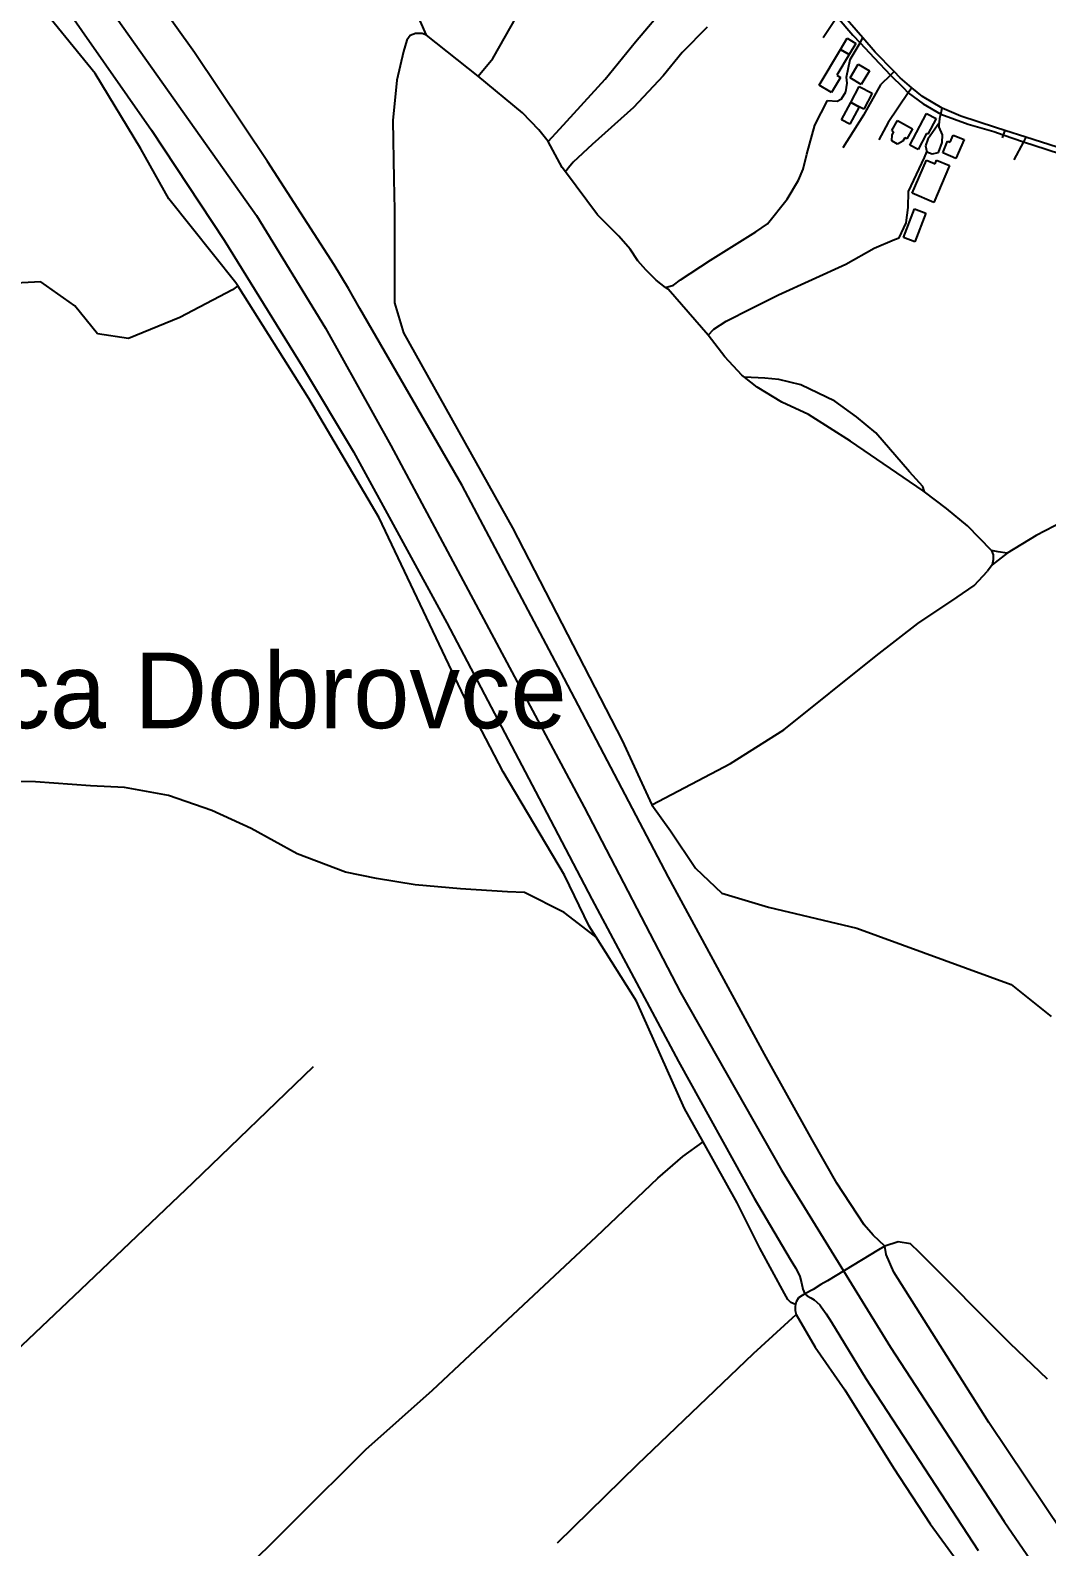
# Model space of a CAD drawing. Extents: x -8864 to 13231, y -7697 to 8949.
# Drawn here: x 2813 to 3648, y -569 to 676 of the extents above; entities that cross this region are included whole.
import ezdxf

# ---------------------------------------------------------------- set-up
doc = ezdxf.new("R2010")
doc.units = 0
for name, color, linetype in [('OSM_BUILDING_BARN', 9, 'CONTINUOUS'), ('OSM_BUILDING_HOUSE', 9, 'CONTINUOUS'), ('OSM_BUILDING_YES', 9, 'CONTINUOUS'), ('OSM_HIGHWAY_FOOTWAY', 8, 'CONTINUOUS'), ('OSM_HIGHWAY_PATH', 8, 'CONTINUOUS'), ('OSM_HIGHWAY_SECONDARY', 8, 'CONTINUOUS'), ('OSM_HIGHWAY_SERVICE', 8, 'CONTINUOUS'), ('OSM_HIGHWAY_TRACK', 8, 'CONTINUOUS'), ('OSM_HIGHWAY_UNCLASSIFIED', 8, 'CONTINUOUS'), ('OSM_LABELS', 8, 'CONTINUOUS'), ('OSM_WATERWAY_CANAL', 4, 'CONTINUOUS')]:
    doc.layers.add(name, color=color, linetype=linetype)

msp = doc.modelspace()

# ---------------------------------------------------------------- linework, layer by layer
at = {"layer": 'OSM_BUILDING_BARN'}
for p, q in [((3537.351078, 542.46445), (3548.974356, 569.673848)), ((3548.974356, 569.673848), (3556.095337, 566.627107)), ((3567.98661, 565.203812), (3555.038676, 534.914314)), ((3556.095337, 566.627107), (3557.412336, 569.718326)), ((3557.412336, 569.718326), (3567.98661, 565.203812)), ((3555.038676, 534.914314), (3537.351078, 542.46445)), ((3530.230097, 506.025872), (3539.158122, 529.643675)), ((3539.158122, 529.643675), (3548.576194, 526.074317)), ((3548.576194, 526.074317), (3539.640511, 502.456515)), ((3539.640511, 502.456515), (3530.230097, 506.025872))]:
    msp.add_line(p, q, dxfattribs=at)
at = {"layer": 'OSM_BUILDING_HOUSE'}
for p, q in [((3478.446018, 660.508984), (3483.913093, 669.715924)), ((3485.551685, 656.294696), (3478.446018, 660.508984)), ((3483.913093, 669.715924), (3491.01876, 665.501636)), ((3491.01876, 665.501636), (3485.551685, 656.294696)), ((3486.348009, 637.069093), (3493.024886, 648.366498)), ((3493.024886, 648.366498), (3502.220906, 642.929066)), ((3495.544029, 631.642781), (3486.348009, 637.069093)), ((3502.220906, 642.929066), (3495.544029, 631.642781)), ((3486.945253, 617.031767), (3493.813554, 630.186127)), ((3493.813554, 630.186127), (3504.510339, 624.604142)), ((3504.510339, 624.604142), (3497.634381, 611.449782)), ((3493.813554, 613.440171), (3486.945253, 617.031767)), ((3497.634381, 611.449782), (3493.813554, 613.440171)), ((3520.704828, 593.825386), (3525.367922, 602.165006)), ((3525.367922, 602.165006), (3537.488903, 595.382115)), ((3520.544032, 585.396811), (3520.965165, 590.344985)), ((3525.390893, 582.683655), (3520.544032, 585.396811)), ((3522.381704, 592.880229), (3520.704828, 593.825386)), ((3520.965165, 590.344985), (3522.381704, 592.880229)), ((3529.755365, 585.085465), (3525.406207, 582.839328)), ((3531.317387, 587.887577), (3529.755365, 585.085465)), ((3532.818152, 587.042496), (3531.317387, 587.887577)), ((3537.488903, 595.382115), (3532.818152, 587.042496)), ((3562.404679, 575.667255), (3566.447559, 585.129943)), ((3566.447559, 585.129943), (3568.507283, 584.251503)), ((3568.507283, 584.251503), (3571.064711, 590.222671)), ((3571.064711, 590.222671), (3579.893196, 586.453163)), ((3579.893196, 586.453163), (3573.300546, 571.019307)), ((3525.406207, 582.839328), (3525.390893, 582.683655)), ((3573.300546, 571.019307), (3562.404679, 575.667255))]:
    msp.add_line(p, q, dxfattribs=at)
at = {"layer": 'OSM_BUILDING_YES'}
for p, q in [((3460.949844, 631.042328), (3478.446018, 660.508984)), ((3478.446018, 660.508984), (3485.551685, 656.294696)), ((3485.551685, 656.294696), (3475.467457, 639.315231)), ((3478.476646, 637.524992), (3471.0647, 625.037802)), ((3475.467457, 639.315231), (3478.476646, 637.524992)), ((3471.0647, 625.037802), (3460.949844, 631.042328)), ((3479.410796, 602.620905), (3486.945253, 617.031767)), ((3493.813554, 613.440171), (3486.286754, 599.029309)), ((3486.945253, 617.031767), (3493.813554, 613.440171)), ((3486.286754, 599.029309), (3479.410796, 602.620905)), ((3535.329638, 582.038724), (3549.089211, 607.913783)), ((3549.089211, 607.913783), (3557.037144, 603.688376)), ((3557.037144, 603.688376), (3550.230099, 590.88984)), ((3549.227036, 591.423576), (3542.274509, 578.347052)), ((3550.230099, 590.88984), (3549.227036, 591.423576)), ((3542.274509, 578.347052), (3535.329638, 582.038724))]:
    msp.add_line(p, q, dxfattribs=at)
at = {"layer": 'OSM_HIGHWAY_FOOTWAY'}
for p, q in [((3475.873276, 687.173527), (3488.714013, 672.184451)), ((3488.714013, 672.184451), (3494.663477, 666.035372)), ((3494.663477, 666.035372), (3506.179558, 653.525942)), ((3506.179558, 653.525942), (3519.556283, 639.393067)), ((3519.556283, 639.393067), (3529.816621, 629.285448)), ((3529.816621, 629.285448), (3534.158122, 624.837651)), ((3534.158122, 624.837651), (3546.378644, 615.88646)), ((3546.378644, 615.88646), (3560.796716, 607.469004)), ((3560.796716, 607.469004), (3583.262262, 599.173862)), ((3583.262262, 599.173862), (3604.295955, 593.069261)), ((3604.295955, 593.069261), (3612.052464, 590.467299)), ((3612.052464, 590.467299), (3628.652772, 584.618446)), ((3628.652772, 584.618446), (3647.42766, 578.558323)), ((3647.42766, 578.558323), (3659.893205, 574.6665))]:
    msp.add_line(p, q, dxfattribs=at)
at = {"layer": 'OSM_HIGHWAY_PATH'}
for p, q in [((2948.101396, 657.851425), (2875.811955, 759.283437)), ((2831.654216, 710.602298), (2912.733858, 594.247927)), ((3008.040147, 568.595257), (2948.101396, 657.851425)), ((2912.733858, 594.247927), (2972.611353, 504.046602)), ((3062.856386, 483.575616), (3008.040147, 568.595257)), ((2972.611353, 504.046602), (3036.608297, 400.379572)), ((3074.655774, 464.261058), (3062.856386, 483.575616)), ((3083.882422, 447.748611), (3074.655774, 464.261058)), ((3167.833426, 302.650351), (3083.882422, 447.748611)), ((3036.608297, 400.379572), (3078.576142, 330.07102)), ((3078.576142, 330.07102), (3155.237713, 189.843098)), ((3251.746146, 144.531166), (3167.833426, 302.650351)), ((3155.237713, 189.843098), (3228.101427, 51.50549)), ((3337.305114, -18.958735), (3251.746146, 144.531166)), ((3228.101427, 51.50549), (3274.265291, -36.961194)), ((3416.133607, -164.179309), (3337.305114, -18.958735)), ((3274.265291, -36.961194), (3345.57464, -170.217194)), ((3345.57464, -170.217194), (3407.596087, -282.446233)), ((3455.122891, -234.654654), (3416.133607, -164.179309)), ((3475.475114, -270.103596), (3455.122891, -234.654654)), ((3497.955974, -304.273797), (3475.475114, -270.103596)), ((3407.596087, -282.446233), (3437.259183, -332.49507)), ((3505.344949, -312.891404), (3497.955974, -304.273797)), ((3514.847247, -321.96491), (3505.344949, -312.891404)), ((3515.934536, -328.814518), (3514.847247, -321.96491)), ((3437.259183, -332.49507), (3441.66194, -339.733859)), ((3522.28982, -343.280978), (3515.934536, -328.814518)), ((3441.66194, -339.733859), (3443.591496, -343.214261)), ((3443.591496, -343.214261), (3445.099919, -346.750259)), ((3445.099919, -346.750259), (3446.570057, -351.887465)), ((3600.19182, -466.696227), (3522.28982, -343.280978)), ((3446.570057, -351.887465), (3447.557806, -357.02467)), ((3447.557806, -357.02467), (3449.288281, -361.105524)), ((3449.288281, -361.105524), (3451.256122, -362.74009)), ((3451.256122, -362.74009), (3454.035602, -364.163385)), ((3454.035602, -364.163385), (3456.914622, -365.831309)), ((3456.914622, -365.831309), (3461.470518, -370.045596)), ((3461.470518, -370.045596), (3462.565465, -371.613445)), ((3462.565465, -371.613445), (3466.707885, -377.517895)), ((3466.707885, -377.517895), (3471.133613, -384.356383)), ((3471.133613, -384.356383), (3499.257659, -430.335486)), ((3499.257659, -430.335486), (3591.638986, -571.664237)), ((3765.84268, -713.382171), (3600.19182, -466.696227))]:
    msp.add_line(p, q, dxfattribs=at)
at = {"layer": 'OSM_HIGHWAY_SECONDARY'}
for p, q in [((3496.945254, 669.893836), (3478.545558, 691.165425)), ((3506.929941, 658.340683), (3496.945254, 669.893836)), ((3522.5425, 642.284135), (3506.929941, 658.340683)), ((3527.588443, 637.091332), (3522.5425, 642.284135)), ((3537.044799, 629.107536), (3527.588443, 637.091332)), ((3545.750773, 621.768671), (3537.044799, 629.107536)), ((3562.021831, 612.3727), (3545.750773, 621.768671)), ((3577.343425, 605.678765), (3562.021831, 612.3727)), ((3605.758436, 596.405109), (3577.343425, 605.678765)), ((3613.384777, 593.96994), (3605.758436, 596.405109)), ((3630.674212, 588.443552), (3613.384777, 593.96994)), ((3693.453698, 568.361748), (3630.674212, 588.443552))]:
    msp.add_line(p, q, dxfattribs=at)
at = {"layer": 'OSM_HIGHWAY_SERVICE'}
for p, q in [((3486.439893, 652.147125), (3494.663477, 666.035372)), ((3494.663477, 666.035372), (3496.945254, 669.893836)), ((3483.31585, 637.747382), (3486.439893, 652.147125)), ((3484.012634, 632.721372), (3483.31585, 637.747382)), ((3519.556283, 639.393067), (3511.240815, 631.331435)), ((3522.5425, 642.284135), (3519.556283, 639.393067)), ((3479.326569, 619.889477), (3482.795176, 625.782808)), ((3482.795176, 625.782808), (3484.012634, 632.721372)), ((3511.240815, 631.331435), (3497.366387, 606.534966)), ((3534.158122, 624.837651), (3517.657354, 600.474843)), ((3537.044799, 629.107536), (3534.158122, 624.837651)), ((3467.887058, 618.49954), (3475.857962, 617.988044)), ((3475.857962, 617.988044), (3479.326569, 619.889477)), ((3560.796716, 607.469004), (3562.021831, 612.3727)), ((3497.366387, 606.534966), (3480.367917, 579.659153)), ((3517.657354, 600.474843), (3509.854903, 586.253012)), ((3559.640514, 600.630516), (3550.260727, 586.94242)), ((3559.510345, 596.671976), (3559.556287, 599.752076)), ((3559.556287, 599.752076), (3559.640514, 600.630516)), ((3559.640514, 600.630516), (3559.969763, 604.177634)), ((3559.969763, 604.177634), (3560.796716, 607.469004)), ((3550.260727, 586.94242), (3548.354142, 581.393793)), ((3562.167313, 590.333866), (3559.510345, 596.671976)), ((3562.044802, 583.984635), (3562.167313, 590.333866)), ((3612.052464, 590.467299), (3611.125971, 588.05437)), ((3613.384777, 593.96994), (3612.052464, 590.467299)), ((3630.674212, 588.443552), (3628.652772, 584.618446)), ((3547.47359, 571.786552), (3549.387833, 576.367783)), ((3548.354142, 581.393793), (3549.387833, 576.367783)), ((3549.387833, 576.367783), (3553.851845, 574.833293)), ((3553.851845, 574.833293), (3558.836532, 575.900764)), ((3558.836532, 575.900764), (3562.044802, 583.984635)), ((3628.652772, 584.618446), (3620.835007, 569.840641)), ((3534.433773, 543.932223), (3547.47359, 571.786552)), ((3534.096866, 530.889058), (3534.433773, 543.932223)), ((3532.389362, 518.201717), (3534.096866, 530.889058)), ((3526.516467, 505.870199), (3532.389362, 518.201717))]:
    msp.add_line(p, q, dxfattribs=at)
at = {"layer": 'OSM_HIGHWAY_TRACK'}
for p, q in [((3193.101423, 653.103402), (3235.36789, 727.982065)), ((2866.615935, 640.660689), (2814.571519, 704.675609)), ((3310.268358, 666.7359), (3336.271423, 697.358982)), ((3475.873276, 687.173527), (3464.326568, 669.927194)), ((3129.472013, 673.696702), (3125.214739, 672.039898)), ((3134.954403, 673.485432), (3129.472013, 673.696702)), ((3138.652719, 672.139973), (3134.954403, 673.485432)), ((3368.951366, 678.867266), (3348.476631, 657.940381)), ((3122.328061, 668.136956), (3119.586867, 658.763223)), ((3125.214739, 672.039898), (3122.328061, 668.136956)), ((3285.30664, 636.112817), (3310.268358, 666.7359)), ((3119.586867, 658.763223), (3114.372471, 635.223257)), ((3180.896215, 638.614703), (3193.101423, 653.103402)), ((3348.476631, 657.940381), (3332.97127, 638.825973)), ((2904.112111, 578.991983), (2866.615935, 640.660689)), ((3114.372471, 635.223257), (3110.842608, 602.098289)), ((3247.986574, 595.370996), (3285.30664, 636.112817)), ((3332.97127, 638.825973), (3308.576168, 612.784121)), ((3308.576168, 612.784121), (3274.701738, 582.516862)), ((3457.305127, 598.384378), (3467.887058, 618.49954)), ((3110.842608, 602.098289), (3111.815043, 553.895288)), ((3450.712477, 574.45523), (3457.305127, 598.384378)), ((3238.354108, 584.996509), (3247.986574, 595.370996)), ((2927.113645, 537.927697), (2904.112111, 578.991983)), ((3274.701738, 582.516862), (3259.050894, 568.072641)), ((3447.764544, 562.323864), (3450.712477, 574.45523)), ((3255.283666, 563.257901), (3252.749209, 559.955412)), ((3259.050894, 568.072641), (3255.283666, 563.257901)), ((3443.951374, 553.128043), (3447.764544, 562.323864)), ((3111.815043, 553.895288), (3112.320403, 528.754115)), ((3434.763011, 537.694187), (3443.951374, 553.128043)), ((2982.159593, 468.920125), (2927.113645, 537.927697)), ((3418.461325, 517.412233), (3434.763011, 537.694187)), ((3112.320403, 528.754115), (3112.251491, 452.552232)), ((3371.807415, 487.589753), (3408.920742, 510.651581)), ((3408.920742, 510.651581), (3418.461325, 517.412233)), ((3506.187215, 497.474982), (3522.802837, 504.602577)), ((3522.802837, 504.602577), (3526.516467, 505.870199)), ((3347.182604, 471.288577), (3371.807415, 487.589753)), ((3482.818147, 484.198308), (3506.187215, 497.474982)), ((3427.665001, 459.001538), (3482.818147, 484.198308)), ((2821.960494, 469.742968), (2784.58683, 467.696981)), ((2849.893116, 450.028107), (2821.960494, 469.742968)), ((2979.280572, 463.171347), (2936.156525, 440.587658)), ((2983.736928, 466.418239), (2979.280572, 463.171347)), ((2983.736928, 466.418239), (2982.159593, 468.920125)), ((3042.128971, 374.048614), (2983.736928, 466.418239)), ((3334.908483, 465.217334), (3341.286738, 466.951975)), ((3341.286738, 466.951975), (3347.182604, 471.288577)), ((2868.377038, 427.032996), (2849.893116, 450.028107)), ((3112.251491, 452.552232), (3119.648122, 427.911436)), ((3405.115229, 447.726372), (3427.665001, 459.001538)), ((2936.156525, 440.587658), (2893.844116, 423.330205)), ((3374.617522, 430.813624), (3384.495012, 437.507558)), ((3384.495012, 437.507558), (3405.115229, 447.726372)), ((2893.844116, 423.330205), (2868.377038, 427.032996)), ((3119.648122, 427.911436), (3209.188714, 267.724025)), ((3369.755347, 425.843211), (3374.617522, 430.813624)), ((3416.37863, 390.650016), (3399.740037, 391.406142)), ((3427.825798, 389.604784), (3416.37863, 390.650016)), ((3445.857959, 385.279301), (3427.825798, 389.604784)), ((3099.632806, 275.885732), (3042.128971, 374.048614)), ((3473.782924, 371.746879), (3445.857959, 385.279301)), ((3491.638975, 358.914984), (3473.782924, 371.746879)), ((3507.419987, 345.738385), (3491.638975, 358.914984)), ((3535.168842, 313.825441), (3507.419987, 345.738385)), ((3546.095336, 301.694075), (3535.168842, 313.825441)), ((3547.580788, 297.268517), (3546.095336, 301.694075)), ((3169.747668, 128.507977), (3099.632806, 275.885732)), ((3209.188714, 267.724025), (3276.906945, 136.691923)), ((3588.254606, 220.421703), (3599.242356, 232.175007)), ((3574.380178, 210.8367), (3588.254606, 220.421703)), ((3541.906974, 189.409438), (3574.380178, 210.8367)), ((3507.848778, 162.789373), (3541.906974, 189.409438)), ((3432.060102, 102.010226), (3507.848778, 162.789373)), ((3201.501118, 67.639874), (3169.747668, 128.507977)), ((3276.906945, 136.691923), (3299.334206, 93.292543)), ((3388.223956, 74.478362), (3432.060102, 102.010226)), ((3299.334206, 93.292543), (3323.461315, 40.341519)), ((3252.021797, -17.390887), (3201.501118, 67.639874)), ((3323.461315, 40.341519), (3388.223956, 74.478362)), ((2817.496481, 59.311374), (2791.10291, 59.467047)), ((2862.718538, 56.120079), (2817.496481, 59.311374)), ((2890.528648, 54.630067), (2862.718538, 56.120079)), ((2926.860965, 48.158523), (2890.528648, 54.630067)), ((2962.274445, 35.71581), (2926.860965, 48.158523)), ((3323.461315, 40.341519), (3338.951362, 19.025452)), ((2994.778277, 20.871288), (2962.274445, 35.71581)), ((3032.373993, 0.200151), (2994.778277, 20.871288)), ((3338.951362, 19.025452), (3359.510323, -11.60875)), ((3072.205544, -14.800045), (3032.373993, 0.200151)), ((3359.510323, -11.60875), (3381.072347, -32.190931)), ((3097.519483, -20.092923), (3072.205544, -14.800045)), ((3129.181048, -25.319085), (3097.519483, -20.092923)), ((3272.021799, -59.200179), (3252.021797, -17.390887)), ((3166.478143, -28.621574), (3129.181048, -25.319085)), ((3204.992695, -31.045624), (3166.478143, -28.621574)), ((3219.119802, -31.579359), (3204.992695, -31.045624)), ((3251.707861, -47.925013), (3219.119802, -31.579359)), ((3381.072347, -32.190931), (3419.479702, -43.644009)), ((3266.838031, -59.767273), (3251.707861, -47.925013)), ((3419.479702, -43.644009), (3491.975881, -60.945939)), ((3277.902351, -68.318163), (3266.838031, -59.767273)), ((3277.902351, -68.318163), (3272.021799, -59.200179)), ((3491.975881, -60.945939), (3618.491975, -106.94728)), ((3311.049368, -120.813288), (3277.902351, -68.318163)), ((3618.491975, -106.94728), (3651.348028, -133.233761)), ((3350.4751, -208.723997), (3311.049368, -120.813288)), ((2947.121304, -269.514263), (3045.827287, -174.298048)), ((3365.812008, -236.322578), (3350.4751, -208.723997)), ((3349.043247, -248.198196), (3365.812008, -236.322578)), ((3393.606805, -286.360295), (3365.812008, -236.322578)), ((3328.42303, -265.900428), (3349.043247, -248.198196)), ((2854.701692, -357.413853), (2947.121304, -269.514263)), ((3278.185659, -313.881039), (3328.42303, -265.900428)), ((3412.213239, -323.410444), (3393.606805, -286.360295)), ((3205.482741, -382.065768), (3278.185659, -313.881039)), ((3432.450607, -360.682984), (3412.213239, -323.410444)), ((2729.548539, -476.214512), (2854.701692, -357.413853)), ((3435.268371, -365.497724), (3432.450607, -360.682984)), ((3437.841113, -368.066327), (3435.268371, -365.497724)), ((3441.623655, -369.678653), (3437.841113, -368.066327)), ((3143.461295, -439.987205), (3205.482741, -382.065768)), ((3406.952901, -409.886739), (3441.968219, -378.051631)), ((3311.861007, -501.077698), (3406.952901, -409.886739)), ((3088.828823, -488.868495), (3143.461295, -439.987205)), ((3030.628204, -546.867769), (3088.828823, -488.868495)), ((3246.141245, -565.370605), (3311.861007, -501.077698)), ((2970.658826, -606.02347), (3030.628204, -546.867769))]:
    msp.add_line(p, q, dxfattribs=at)
at = {"layer": 'OSM_HIGHWAY_UNCLASSIFIED'}
for p, q in [((3138.652719, 672.139973), (3133.338782, 683.893277)), ((3180.896215, 638.614703), (3138.652719, 672.139973)), ((3217.366357, 608.580953), (3180.896215, 638.614703)), ((3230.689482, 594.592631), (3217.366357, 608.580953)), ((3238.354108, 584.996509), (3230.689482, 594.592631)), ((3250.076927, 563.524769), (3238.354108, 584.996509)), ((3252.749209, 559.955412), (3250.076927, 563.524769)), ((3279.112152, 524.717739), (3252.749209, 559.955412)), ((3296.378616, 507.349092), (3279.112152, 524.717739)), ((3305.720118, 496.485347), (3296.378616, 507.349092)), ((3312.151972, 486.844747), (3305.720118, 496.485347)), ((3318.576169, 479.55036), (3312.151972, 486.844747)), ((3327.129003, 471.199621), (3318.576169, 479.55036)), ((3334.908483, 465.217334), (3327.129003, 471.199621)), ((3336.991178, 463.616127), (3334.908483, 465.217334)), ((3369.755347, 425.843211), (3336.991178, 463.616127)), ((3383.491949, 408.252173), (3369.755347, 425.843211)), ((3397.573115, 393.096305), (3383.491949, 408.252173)), ((3399.740037, 391.406142), (3397.573115, 393.096305)), ((3410.199456, 383.266673), (3399.740037, 391.406142)), ((3430.306656, 371.012992), (3410.199456, 383.266673)), ((3452.14433, 360.849776), (3430.306656, 371.012992)), ((3486.738515, 338.988853), (3452.14433, 360.849776)), ((3546.432243, 298.258152), (3486.738515, 338.988853)), ((3547.580788, 297.268517), (3546.432243, 298.258152)), ((3565.505752, 283.691616), (3547.580788, 297.268517)), ((3693.109135, 289.551589), (3639.035622, 261.397034)), ((3582.741588, 269.414188), (3565.505752, 283.691616)), ((3602.404684, 249.243428), (3582.741588, 269.414188)), ((3639.035622, 261.397034), (3615.199478, 247.141844)), ((3607.848789, 248.020284), (3602.404684, 249.243428)), ((3602.404684, 249.243428), (3603.759967, 245.529518)), ((3603.032555, 237.312212), (3599.242356, 232.175007)), ((3615.199478, 247.141844), (3603.032555, 237.312212)), ((3603.744653, 241.426425), (3603.032555, 237.312212)), ((3603.759967, 245.529518), (3603.744653, 241.426425)), ((3615.199478, 247.141844), (3607.848789, 248.020284)), ((3514.847247, -321.96491), (3509.648165, -324.900456)), ((3525.704828, -318.373314), (3514.847247, -321.96491)), ((3535.911568, -319.930043), (3525.704828, -318.373314)), ((3543.453682, -326.957562), (3535.911568, -319.930043)), ((3509.648165, -324.900456), (3467.726262, -350.186182)), ((3617.871761, -401.680553), (3543.453682, -326.957562)), ((3456.041727, -357.336016), (3449.288281, -361.105524)), ((3462.389354, -353.410835), (3456.041727, -357.336016)), ((3467.726262, -350.186182), (3462.389354, -353.410835)), ((3441.256121, -371.368816), (3441.148923, -374.626827)), ((3441.623655, -369.678653), (3441.256121, -371.368816)), ((3442.083074, -367.621547), (3441.623655, -369.678653)), ((3444.073885, -364.341297), (3442.083074, -367.621547)), ((3447.06776, -362.29531), (3444.073885, -364.341297)), ((3449.288281, -361.105524), (3447.06776, -362.29531)), ((3441.148923, -374.626827), (3441.968219, -378.051631)), ((3441.968219, -378.051631), (3457.665005, -404.716175)), ((3457.665005, -404.716175), (3481.960566, -439.742576)), ((3648.53792, -431.091611), (3617.871761, -401.680553)), ((3481.960566, -439.742576), (3522.029484, -503.757496)), ((3522.029484, -503.757496), (3552.075429, -549.69212)), ((3552.075429, -549.69212), (3574.150469, -580.226247))]:
    msp.add_line(p, q, dxfattribs=at)
at = {"layer": 'OSM_WATERWAY_CANAL'}
for p, q in [((2857.10598, 724.890846), (2999.004924, 524.284079)), ((2999.004924, 524.284079), (3055.727748, 431.569749)), ((3055.727748, 431.569749), (3109.311215, 335.33054)), ((3109.311215, 335.33054), (3267.917664, 38.551281)), ((3267.917664, 38.551281), (3347.197918, -113.53002)), ((3347.197918, -113.53002), (3429.962092, -259.573437)), ((3429.962092, -259.573437), (3519.418457, -404.749533)), ((3519.418457, -404.749533), (3612.933016, -547.901882)), ((3612.933016, -547.901882), (3990.850362, -1096.482052))]:
    msp.add_line(p, q, dxfattribs=at)

# ---------------------------------------------------------------- texts
at = {"layer": 'OSM_LABELS'}
msp.add_text('OŠ Miklavž na Dravskem polju – podružnica Dobrovce', height=62.042552, dxfattribs=at).set_placement((1247.888516, 103.354449))

doc.saveas('drawing.dxf')
